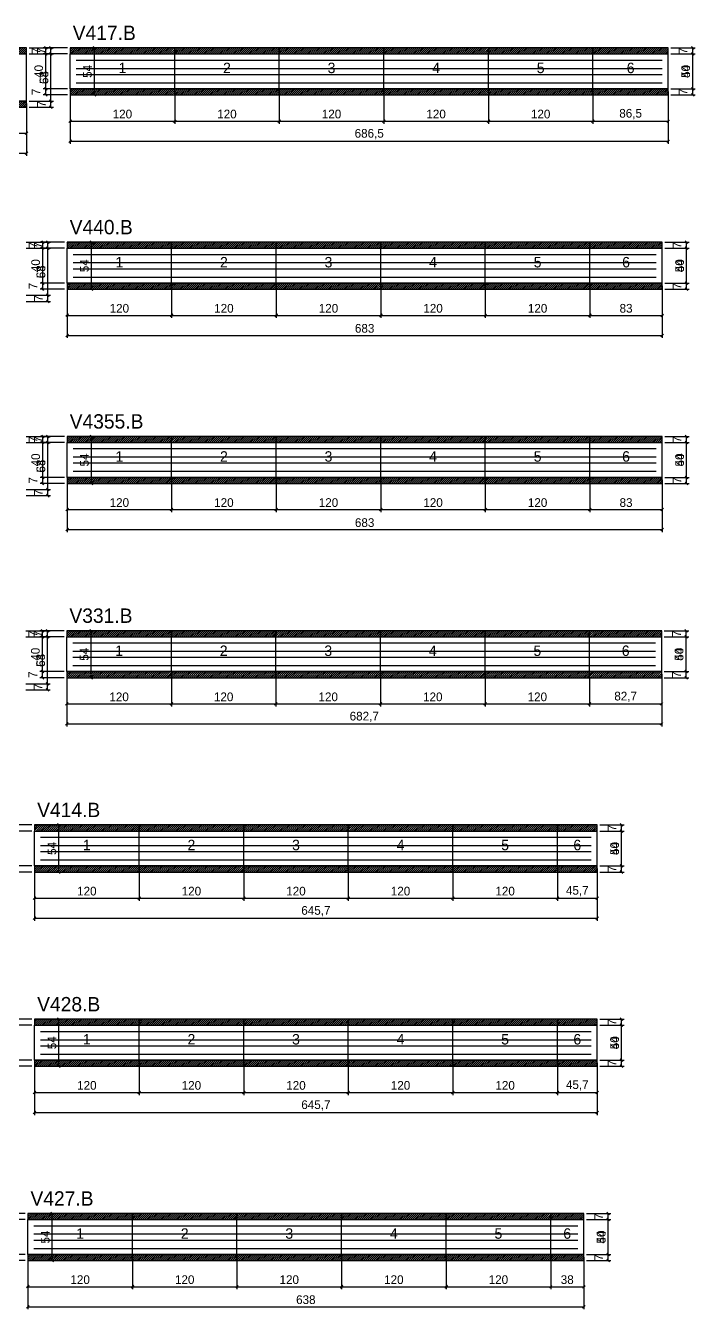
# Model space of a CAD drawing. Extents: x -10500 to 3070, y -11287 to 1250.
# Drawn here: x 882 to 1651, y -5009 to -3536 of the extents above; entities that cross this region are included whole.
import ezdxf
from ezdxf.enums import TextEntityAlignment as Align

# ---------------------------------------------------------------- set-up
doc = ezdxf.new("R2010")
doc.units = 0
for name, color, linetype in [('5', 5, 'Continuous'), ('COTA', 241, 'Continuous'), ('NOMENCLATURA', 7, 'Continuous'), ('Painéis', 200, 'Continuous'), ('SARR_2.2x7', 40, 'Continuous'), ('SCO-___-LAJ', 224, 'Continuous')]:
    doc.layers.add(name, color=color, linetype=linetype)
doc.dimstyles.new('PAINEL', dxfattribs={"dimtxt": 10, "dimasz": 3, "dimexe": 3, "dimexo": 3, "dimgap": 3, "dimtad": 1, "dimblk": 'OBLIQUE', "dimblk1": 'OBLIQUE', "dimcen": 2.5, "dimclrd": 4, "dimclre": 4, "dimclrt": 240, "dimazin": 3, "dimtfac": 1, "dimtmove": 0, "dimatfit": 3})

# ---------------------------------------------------------------- blocks, each defined once
blk = doc.blocks.new('_OBLIQUE')
at = {"color": 0, "linetype": 'BYBLOCK'}
blk.add_line((-0.5, -0.5), (0.5, 0.5), dxfattribs=at)

msp = doc.modelspace()

# ---------------------------------------------------------------- hatches: boundary and pattern name
at = {"layer": 'COTA'}
h = msp.add_hatch(dxfattribs=at)
h.set_pattern_fill('ANSI31', scale=0.5)
h.paths.add_polyline_path([(797, -3568), (883.5, -3568), (883.5, -3561), (797, -3561)])
h = msp.add_hatch(dxfattribs=at)
h.set_pattern_fill('ANSI31', scale=0.5)
h.paths.add_polyline_path([(933.5, -3568), (1053.5, -3568), (1053.5, -3561), (933.5, -3561)])
h = msp.add_hatch(dxfattribs=at)
h.set_pattern_fill('ANSI31', scale=0.5)
h.paths.add_polyline_path([(1053.5, -3568), (1173.5, -3568), (1173.5, -3561), (1053.5, -3561)])
h = msp.add_hatch(dxfattribs=at)
h.set_pattern_fill('ANSI31', scale=0.5)
h.paths.add_polyline_path([(1173.5, -3568), (1293.5, -3568), (1293.5, -3561), (1173.5, -3561)])
h = msp.add_hatch(dxfattribs=at)
h.set_pattern_fill('ANSI31', scale=0.5)
h.paths.add_polyline_path([(1293.5, -3568), (1413.5, -3568), (1413.5, -3561), (1293.5, -3561)])
h = msp.add_hatch(dxfattribs=at)
h.set_pattern_fill('ANSI31', scale=0.5)
h.paths.add_polyline_path([(1413.5, -3568), (1533.5, -3568), (1533.5, -3561), (1413.5, -3561)])
h = msp.add_hatch(dxfattribs=at)
h.set_pattern_fill('ANSI31', scale=0.5)
h.paths.add_polyline_path([(1533.5, -3568), (1620, -3568), (1620, -3561), (1533.5, -3561)])
h = msp.add_hatch(dxfattribs=at)
h.set_pattern_fill('ANSI31', scale=0.5)
h.paths.add_polyline_path([(933.5, -3615), (1053.5, -3615), (1053.5, -3608), (933.5, -3608)])
h = msp.add_hatch(dxfattribs=at)
h.set_pattern_fill('ANSI31', scale=0.5)
h.paths.add_polyline_path([(1053.5, -3615), (1173.5, -3615), (1173.5, -3608), (1053.5, -3608)])
h = msp.add_hatch(dxfattribs=at)
h.set_pattern_fill('ANSI31', scale=0.5)
h.paths.add_polyline_path([(1173.5, -3615), (1293.5, -3615), (1293.5, -3608), (1173.5, -3608)])
h = msp.add_hatch(dxfattribs=at)
h.set_pattern_fill('ANSI31', scale=0.5)
h.paths.add_polyline_path([(1293.5, -3615), (1413.5, -3615), (1413.5, -3608), (1293.5, -3608)])
h = msp.add_hatch(dxfattribs=at)
h.set_pattern_fill('ANSI31', scale=0.5)
h.paths.add_polyline_path([(1413.5, -3615), (1533.5, -3615), (1533.5, -3608), (1413.5, -3608)])
h = msp.add_hatch(dxfattribs=at)
h.set_pattern_fill('ANSI31', scale=0.5)
h.paths.add_polyline_path([(1533.5, -3615), (1620, -3615), (1620, -3608), (1533.5, -3608)])
h = msp.add_hatch(dxfattribs=at)
h.set_pattern_fill('ANSI31', scale=0.5)
h.paths.add_polyline_path([(797, -3629), (883.5, -3629), (883.5, -3622), (797, -3622)])
h = msp.add_hatch(dxfattribs=at)
h.set_pattern_fill('ANSI31', scale=0.5)
h.paths.add_polyline_path([(930, -3791), (1050, -3791), (1050, -3784), (930, -3784)])
h = msp.add_hatch(dxfattribs=at)
h.set_pattern_fill('ANSI31', scale=0.5)
h.paths.add_polyline_path([(1050, -3791), (1170, -3791), (1170, -3784), (1050, -3784)])
h = msp.add_hatch(dxfattribs=at)
h.set_pattern_fill('ANSI31', scale=0.5)
h.paths.add_polyline_path([(1170, -3791), (1290, -3791), (1290, -3784), (1170, -3784)])
h = msp.add_hatch(dxfattribs=at)
h.set_pattern_fill('ANSI31', scale=0.5)
h.paths.add_polyline_path([(1290, -3791), (1410, -3791), (1410, -3784), (1290, -3784)])
h = msp.add_hatch(dxfattribs=at)
h.set_pattern_fill('ANSI31', scale=0.5)
h.paths.add_polyline_path([(1410, -3791), (1530, -3791), (1530, -3784), (1410, -3784)])
h = msp.add_hatch(dxfattribs=at)
h.set_pattern_fill('ANSI31', scale=0.5)
h.paths.add_polyline_path([(1530, -3791), (1613, -3791), (1613, -3784), (1530, -3784)])
h = msp.add_hatch(dxfattribs=at)
h.set_pattern_fill('ANSI31', scale=0.5)
h.paths.add_polyline_path([(930, -3838), (1050, -3838), (1050, -3831), (930, -3831)])
h = msp.add_hatch(dxfattribs=at)
h.set_pattern_fill('ANSI31', scale=0.5)
h.paths.add_polyline_path([(1050, -3838), (1170, -3838), (1170, -3831), (1050, -3831)])
h = msp.add_hatch(dxfattribs=at)
h.set_pattern_fill('ANSI31', scale=0.5)
h.paths.add_polyline_path([(1170, -3838), (1290, -3838), (1290, -3831), (1170, -3831)])
h = msp.add_hatch(dxfattribs=at)
h.set_pattern_fill('ANSI31', scale=0.5)
h.paths.add_polyline_path([(1290, -3838), (1410, -3838), (1410, -3831), (1290, -3831)])
h = msp.add_hatch(dxfattribs=at)
h.set_pattern_fill('ANSI31', scale=0.5)
h.paths.add_polyline_path([(1410, -3838), (1530, -3838), (1530, -3831), (1410, -3831)])
h = msp.add_hatch(dxfattribs=at)
h.set_pattern_fill('ANSI31', scale=0.5)
h.paths.add_polyline_path([(1530, -3838), (1613, -3838), (1613, -3831), (1530, -3831)])
h = msp.add_hatch(dxfattribs=at)
h.set_pattern_fill('ANSI31', scale=0.5)
h.paths.add_polyline_path([(930, -4014), (1050, -4014), (1050, -4007), (930, -4007)])
h = msp.add_hatch(dxfattribs=at)
h.set_pattern_fill('ANSI31', scale=0.5)
h.paths.add_polyline_path([(1050, -4014), (1170, -4014), (1170, -4007), (1050, -4007)])
h = msp.add_hatch(dxfattribs=at)
h.set_pattern_fill('ANSI31', scale=0.5)
h.paths.add_polyline_path([(1170, -4014), (1290, -4014), (1290, -4007), (1170, -4007)])
h = msp.add_hatch(dxfattribs=at)
h.set_pattern_fill('ANSI31', scale=0.5)
h.paths.add_polyline_path([(1290, -4014), (1410, -4014), (1410, -4007), (1290, -4007)])
h = msp.add_hatch(dxfattribs=at)
h.set_pattern_fill('ANSI31', scale=0.5)
h.paths.add_polyline_path([(1410, -4014), (1530, -4014), (1530, -4007), (1410, -4007)])
h = msp.add_hatch(dxfattribs=at)
h.set_pattern_fill('ANSI31', scale=0.5)
h.paths.add_polyline_path([(1530, -4014), (1613, -4014), (1613, -4007), (1530, -4007)])
h = msp.add_hatch(dxfattribs=at)
h.set_pattern_fill('ANSI31', scale=0.5)
h.paths.add_polyline_path([(930, -4061), (1050, -4061), (1050, -4054), (930, -4054)])
h = msp.add_hatch(dxfattribs=at)
h.set_pattern_fill('ANSI31', scale=0.5)
h.paths.add_polyline_path([(1050, -4061), (1170, -4061), (1170, -4054), (1050, -4054)])
h = msp.add_hatch(dxfattribs=at)
h.set_pattern_fill('ANSI31', scale=0.5)
h.paths.add_polyline_path([(1170, -4061), (1290, -4061), (1290, -4054), (1170, -4054)])
h = msp.add_hatch(dxfattribs=at)
h.set_pattern_fill('ANSI31', scale=0.5)
h.paths.add_polyline_path([(1290, -4061), (1410, -4061), (1410, -4054), (1290, -4054)])
h = msp.add_hatch(dxfattribs=at)
h.set_pattern_fill('ANSI31', scale=0.5)
h.paths.add_polyline_path([(1410, -4061), (1530, -4061), (1530, -4054), (1410, -4054)])
h = msp.add_hatch(dxfattribs=at)
h.set_pattern_fill('ANSI31', scale=0.5)
h.paths.add_polyline_path([(1530, -4061), (1613, -4061), (1613, -4054), (1530, -4054)])
h = msp.add_hatch(dxfattribs=at)
h.set_pattern_fill('ANSI31', scale=0.5)
h.paths.add_polyline_path([(929.7, -4237), (1049.7, -4237), (1049.7, -4230), (929.7, -4230)])
h = msp.add_hatch(dxfattribs=at)
h.set_pattern_fill('ANSI31', scale=0.5)
h.paths.add_polyline_path([(1049.7, -4237), (1169.7, -4237), (1169.7, -4230), (1049.7, -4230)])
h = msp.add_hatch(dxfattribs=at)
h.set_pattern_fill('ANSI31', scale=0.5)
h.paths.add_polyline_path([(1169.7, -4237), (1289.7, -4237), (1289.7, -4230), (1169.7, -4230)])
h = msp.add_hatch(dxfattribs=at)
h.set_pattern_fill('ANSI31', scale=0.5)
h.paths.add_polyline_path([(1289.7, -4237), (1409.7, -4237), (1409.7, -4230), (1289.7, -4230)])
h = msp.add_hatch(dxfattribs=at)
h.set_pattern_fill('ANSI31', scale=0.5)
h.paths.add_polyline_path([(1409.7, -4237), (1529.7, -4237), (1529.7, -4230), (1409.7, -4230)])
h = msp.add_hatch(dxfattribs=at)
h.set_pattern_fill('ANSI31', scale=0.5)
h.paths.add_polyline_path([(1529.7, -4237), (1612.4, -4237), (1612.4, -4230), (1529.7, -4230)])
h = msp.add_hatch(dxfattribs=at)
h.set_pattern_fill('ANSI31', scale=0.5)
h.paths.add_polyline_path([(929.7, -4284), (1049.7, -4284), (1049.7, -4277), (929.7, -4277)])
h = msp.add_hatch(dxfattribs=at)
h.set_pattern_fill('ANSI31', scale=0.5)
h.paths.add_polyline_path([(1049.7, -4284), (1169.7, -4284), (1169.7, -4277), (1049.7, -4277)])
h = msp.add_hatch(dxfattribs=at)
h.set_pattern_fill('ANSI31', scale=0.5)
h.paths.add_polyline_path([(1169.7, -4284), (1289.7, -4284), (1289.7, -4277), (1169.7, -4277)])
h = msp.add_hatch(dxfattribs=at)
h.set_pattern_fill('ANSI31', scale=0.5)
h.paths.add_polyline_path([(1289.7, -4284), (1409.7, -4284), (1409.7, -4277), (1289.7, -4277)])
h = msp.add_hatch(dxfattribs=at)
h.set_pattern_fill('ANSI31', scale=0.5)
h.paths.add_polyline_path([(1409.7, -4284), (1529.7, -4284), (1529.7, -4277), (1409.7, -4277)])
h = msp.add_hatch(dxfattribs=at)
h.set_pattern_fill('ANSI31', scale=0.5)
h.paths.add_polyline_path([(1529.7, -4284), (1612.4, -4284), (1612.4, -4277), (1529.7, -4277)])
h = msp.add_hatch(dxfattribs=at)
h.set_pattern_fill('ANSI31', scale=0.5)
h.paths.add_polyline_path([(892.7, -4460), (1012.7, -4460), (1012.7, -4453), (892.7, -4453)])
h = msp.add_hatch(dxfattribs=at)
h.set_pattern_fill('ANSI31', scale=0.5)
h.paths.add_polyline_path([(1012.7, -4460), (1132.7, -4460), (1132.7, -4453), (1012.7, -4453)])
h = msp.add_hatch(dxfattribs=at)
h.set_pattern_fill('ANSI31', scale=0.5)
h.paths.add_polyline_path([(1132.7, -4460), (1252.7, -4460), (1252.7, -4453), (1132.7, -4453)])
h = msp.add_hatch(dxfattribs=at)
h.set_pattern_fill('ANSI31', scale=0.5)
h.paths.add_polyline_path([(1252.7, -4460), (1372.7, -4460), (1372.7, -4453), (1252.7, -4453)])
h = msp.add_hatch(dxfattribs=at)
h.set_pattern_fill('ANSI31', scale=0.5)
h.paths.add_polyline_path([(1372.7, -4460), (1492.7, -4460), (1492.7, -4453), (1372.7, -4453)])
h = msp.add_hatch(dxfattribs=at)
h.set_pattern_fill('ANSI31', scale=0.5)
h.paths.add_polyline_path([(1492.7, -4460), (1538.4, -4460), (1538.4, -4453), (1492.7, -4453)])
h = msp.add_hatch(dxfattribs=at)
h.set_pattern_fill('ANSI31', scale=0.5)
h.paths.add_polyline_path([(892.7, -4507), (1012.7, -4507), (1012.7, -4500), (892.7, -4500)])
h = msp.add_hatch(dxfattribs=at)
h.set_pattern_fill('ANSI31', scale=0.5)
h.paths.add_polyline_path([(1012.7, -4507), (1132.7, -4507), (1132.7, -4500), (1012.7, -4500)])
h = msp.add_hatch(dxfattribs=at)
h.set_pattern_fill('ANSI31', scale=0.5)
h.paths.add_polyline_path([(1132.7, -4507), (1252.7, -4507), (1252.7, -4500), (1132.7, -4500)])
h = msp.add_hatch(dxfattribs=at)
h.set_pattern_fill('ANSI31', scale=0.5)
h.paths.add_polyline_path([(1252.7, -4507), (1372.7, -4507), (1372.7, -4500), (1252.7, -4500)])
h = msp.add_hatch(dxfattribs=at)
h.set_pattern_fill('ANSI31', scale=0.5)
h.paths.add_polyline_path([(1372.7, -4507), (1492.7, -4507), (1492.7, -4500), (1372.7, -4500)])
h = msp.add_hatch(dxfattribs=at)
h.set_pattern_fill('ANSI31', scale=0.5)
h.paths.add_polyline_path([(1492.7, -4507), (1538.4, -4507), (1538.4, -4500), (1492.7, -4500)])
h = msp.add_hatch(dxfattribs=at)
h.set_pattern_fill('ANSI31', scale=0.5)
h.paths.add_polyline_path([(892.7, -4683), (1012.7, -4683), (1012.7, -4676), (892.7, -4676)])
h = msp.add_hatch(dxfattribs=at)
h.set_pattern_fill('ANSI31', scale=0.5)
h.paths.add_polyline_path([(1012.7, -4683), (1132.7, -4683), (1132.7, -4676), (1012.7, -4676)])
h = msp.add_hatch(dxfattribs=at)
h.set_pattern_fill('ANSI31', scale=0.5)
h.paths.add_polyline_path([(1132.7, -4683), (1252.7, -4683), (1252.7, -4676), (1132.7, -4676)])
h = msp.add_hatch(dxfattribs=at)
h.set_pattern_fill('ANSI31', scale=0.5)
h.paths.add_polyline_path([(1252.7, -4683), (1372.7, -4683), (1372.7, -4676), (1252.7, -4676)])
h = msp.add_hatch(dxfattribs=at)
h.set_pattern_fill('ANSI31', scale=0.5)
h.paths.add_polyline_path([(1372.7, -4683), (1492.7, -4683), (1492.7, -4676), (1372.7, -4676)])
h = msp.add_hatch(dxfattribs=at)
h.set_pattern_fill('ANSI31', scale=0.5)
h.paths.add_polyline_path([(1492.7, -4683), (1538.4, -4683), (1538.4, -4676), (1492.7, -4676)])
h = msp.add_hatch(dxfattribs=at)
h.set_pattern_fill('ANSI31', scale=0.5)
h.paths.add_polyline_path([(892.7, -4730), (1012.7, -4730), (1012.7, -4723), (892.7, -4723)])
h = msp.add_hatch(dxfattribs=at)
h.set_pattern_fill('ANSI31', scale=0.5)
h.paths.add_polyline_path([(1012.7, -4730), (1132.7, -4730), (1132.7, -4723), (1012.7, -4723)])
h = msp.add_hatch(dxfattribs=at)
h.set_pattern_fill('ANSI31', scale=0.5)
h.paths.add_polyline_path([(1132.7, -4730), (1252.7, -4730), (1252.7, -4723), (1132.7, -4723)])
h = msp.add_hatch(dxfattribs=at)
h.set_pattern_fill('ANSI31', scale=0.5)
h.paths.add_polyline_path([(1252.7, -4730), (1372.7, -4730), (1372.7, -4723), (1252.7, -4723)])
h = msp.add_hatch(dxfattribs=at)
h.set_pattern_fill('ANSI31', scale=0.5)
h.paths.add_polyline_path([(1372.7, -4730), (1492.7, -4730), (1492.7, -4723), (1372.7, -4723)])
h = msp.add_hatch(dxfattribs=at)
h.set_pattern_fill('ANSI31', scale=0.5)
h.paths.add_polyline_path([(1492.7, -4730), (1538.4, -4730), (1538.4, -4723), (1492.7, -4723)])
h = msp.add_hatch(dxfattribs=at)
h.set_pattern_fill('ANSI31', scale=0.5)
h.paths.add_polyline_path([(885, -4906), (1005, -4906), (1005, -4899), (885, -4899)])
h = msp.add_hatch(dxfattribs=at)
h.set_pattern_fill('ANSI31', scale=0.5)
h.paths.add_polyline_path([(1005, -4906), (1125, -4906), (1125, -4899), (1005, -4899)])
h = msp.add_hatch(dxfattribs=at)
h.set_pattern_fill('ANSI31', scale=0.5)
h.paths.add_polyline_path([(1125, -4906), (1245, -4906), (1245, -4899), (1125, -4899)])
h = msp.add_hatch(dxfattribs=at)
h.set_pattern_fill('ANSI31', scale=0.5)
h.paths.add_polyline_path([(1245, -4906), (1365, -4906), (1365, -4899), (1245, -4899)])
h = msp.add_hatch(dxfattribs=at)
h.set_pattern_fill('ANSI31', scale=0.5)
h.paths.add_polyline_path([(1365, -4906), (1485, -4906), (1485, -4899), (1365, -4899)])
h = msp.add_hatch(dxfattribs=at)
h.set_pattern_fill('ANSI31', scale=0.5)
h.paths.add_polyline_path([(1485, -4906), (1523, -4906), (1523, -4899), (1485, -4899)])
h = msp.add_hatch(dxfattribs=at)
h.set_pattern_fill('ANSI31', scale=0.5)
h.paths.add_polyline_path([(885, -4953), (1005, -4953), (1005, -4946), (885, -4946)])
h = msp.add_hatch(dxfattribs=at)
h.set_pattern_fill('ANSI31', scale=0.5)
h.paths.add_polyline_path([(1005, -4953), (1125, -4953), (1125, -4946), (1005, -4946)])
h = msp.add_hatch(dxfattribs=at)
h.set_pattern_fill('ANSI31', scale=0.5)
h.paths.add_polyline_path([(1125, -4953), (1245, -4953), (1245, -4946), (1125, -4946)])
h = msp.add_hatch(dxfattribs=at)
h.set_pattern_fill('ANSI31', scale=0.5)
h.paths.add_polyline_path([(1245, -4953), (1365, -4953), (1365, -4946), (1245, -4946)])
h = msp.add_hatch(dxfattribs=at)
h.set_pattern_fill('ANSI31', scale=0.5)
h.paths.add_polyline_path([(1365, -4953), (1485, -4953), (1485, -4946), (1365, -4946)])
h = msp.add_hatch(dxfattribs=at)
h.set_pattern_fill('ANSI31', scale=0.5)
h.paths.add_polyline_path([(1485, -4953), (1523, -4953), (1523, -4946), (1485, -4946)])

# ---------------------------------------------------------------- linework, layer by layer
at = {"layer": 'Painéis'}
for p, q in [((797, -3568), (883.5, -3568)), ((883.5, -3622), (883.5, -3568)), ((933.5, -3568), (1053.5, -3568)), ((933.5, -3608), (933.5, -3568)), ((1053.5, -3608), (1053.5, -3568)), ((1053.5, -3608), (1053.5, -3568)), ((1053.5, -3568), (1173.5, -3568)), ((1053.5, -3608), (1053.5, -3568)), ((1173.5, -3608), (1173.5, -3568)), ((1173.5, -3608), (1173.5, -3568)), ((1173.5, -3568), (1293.5, -3568)), ((1173.5, -3608), (1173.5, -3568)), ((1293.5, -3608), (1293.5, -3568)), ((1293.5, -3608), (1293.5, -3568)), ((1293.5, -3568), (1413.5, -3568)), ((1293.5, -3608), (1293.5, -3568)), ((1413.5, -3608), (1413.5, -3568)), ((1413.5, -3608), (1413.5, -3568)), ((1413.5, -3568), (1533.5, -3568)), ((1413.5, -3608), (1413.5, -3568)), ((1533.5, -3608), (1533.5, -3568)), ((1533.5, -3608), (1533.5, -3568)), ((1533.5, -3568), (1620, -3568)), ((1533.5, -3608), (1533.5, -3568)), ((1620, -3608), (1620, -3568)), ((933.5, -3608), (1053.5, -3608)), ((1053.5, -3608), (1173.5, -3608)), ((1173.5, -3608), (1293.5, -3608)), ((1293.5, -3608), (1413.5, -3608)), ((1413.5, -3608), (1533.5, -3608)), ((1533.5, -3608), (1620, -3608)), ((797, -3622), (883.5, -3622)), ((930, -3791), (1050, -3791)), ((930, -3831), (930, -3791)), ((1050, -3831), (1050, -3791)), ((1050, -3831), (1050, -3791)), ((1050, -3791), (1170, -3791)), ((1050, -3831), (1050, -3791)), ((1170, -3831), (1170, -3791)), ((1170, -3831), (1170, -3791)), ((1170, -3791), (1290, -3791)), ((1170, -3831), (1170, -3791)), ((1290, -3831), (1290, -3791)), ((1290, -3831), (1290, -3791)), ((1290, -3791), (1410, -3791)), ((1290, -3831), (1290, -3791)), ((1410, -3831), (1410, -3791)), ((1410, -3831), (1410, -3791)), ((1410, -3791), (1530, -3791)), ((1410, -3831), (1410, -3791)), ((1530, -3831), (1530, -3791)), ((1530, -3831), (1530, -3791)), ((1530, -3791), (1613, -3791)), ((1530, -3831), (1530, -3791)), ((1613, -3831), (1613, -3791)), ((930, -3831), (1050, -3831)), ((1050, -3831), (1170, -3831)), ((1170, -3831), (1290, -3831)), ((1290, -3831), (1410, -3831)), ((1410, -3831), (1530, -3831)), ((1530, -3831), (1613, -3831)), ((930, -4014), (1050, -4014)), ((930, -4054), (930, -4014)), ((1050, -4054), (1050, -4014)), ((1050, -4054), (1050, -4014)), ((1050, -4014), (1170, -4014)), ((1050, -4054), (1050, -4014)), ((1170, -4054), (1170, -4014)), ((1170, -4054), (1170, -4014)), ((1170, -4014), (1290, -4014)), ((1170, -4054), (1170, -4014)), ((1290, -4054), (1290, -4014)), ((1290, -4054), (1290, -4014)), ((1290, -4014), (1410, -4014)), ((1290, -4054), (1290, -4014)), ((1410, -4054), (1410, -4014)), ((1410, -4054), (1410, -4014)), ((1410, -4014), (1530, -4014)), ((1410, -4054), (1410, -4014)), ((1530, -4054), (1530, -4014)), ((1530, -4054), (1530, -4014)), ((1530, -4014), (1613, -4014)), ((1530, -4054), (1530, -4014)), ((1613, -4054), (1613, -4014)), ((930, -4054), (1050, -4054)), ((1050, -4054), (1170, -4054)), ((1170, -4054), (1290, -4054)), ((1290, -4054), (1410, -4054)), ((1410, -4054), (1530, -4054)), ((1530, -4054), (1613, -4054)), ((929.7, -4237), (1049.7, -4237)), ((929.7, -4277), (929.7, -4237)), ((1049.7, -4277), (1049.7, -4237)), ((1049.7, -4277), (1049.7, -4237)), ((1049.7, -4237), (1169.7, -4237)), ((1049.7, -4277), (1049.7, -4237)), ((1169.7, -4277), (1169.7, -4237)), ((1169.7, -4277), (1169.7, -4237)), ((1169.7, -4237), (1289.7, -4237)), ((1169.7, -4277), (1169.7, -4237)), ((1289.7, -4277), (1289.7, -4237)), ((1289.7, -4277), (1289.7, -4237)), ((1289.7, -4237), (1409.7, -4237)), ((1289.7, -4277), (1289.7, -4237)), ((1409.7, -4277), (1409.7, -4237)), ((1409.7, -4277), (1409.7, -4237)), ((1409.7, -4237), (1529.7, -4237)), ((1409.7, -4277), (1409.7, -4237)), ((1529.7, -4277), (1529.7, -4237)), ((1529.7, -4277), (1529.7, -4237)), ((1529.7, -4237), (1612.4, -4237)), ((1529.7, -4277), (1529.7, -4237)), ((1612.4, -4277), (1612.4, -4237)), ((929.7, -4277), (1049.7, -4277)), ((1049.7, -4277), (1169.7, -4277)), ((1169.7, -4277), (1289.7, -4277)), ((1289.7, -4277), (1409.7, -4277)), ((1409.7, -4277), (1529.7, -4277)), ((1529.7, -4277), (1612.4, -4277)), ((892.7, -4460), (1012.7, -4460)), ((892.7, -4500), (892.7, -4460)), ((1012.7, -4500), (1012.7, -4460)), ((1012.7, -4500), (1012.7, -4460)), ((1012.7, -4460), (1132.7, -4460)), ((1012.7, -4500), (1012.7, -4460)), ((1132.7, -4500), (1132.7, -4460)), ((1132.7, -4500), (1132.7, -4460)), ((1132.7, -4460), (1252.7, -4460)), ((1132.7, -4500), (1132.7, -4460)), ((1252.7, -4500), (1252.7, -4460)), ((1252.7, -4500), (1252.7, -4460)), ((1252.7, -4460), (1372.7, -4460)), ((1252.7, -4500), (1252.7, -4460)), ((1372.7, -4500), (1372.7, -4460)), ((1372.7, -4500), (1372.7, -4460)), ((1372.7, -4460), (1492.7, -4460)), ((1372.7, -4500), (1372.7, -4460)), ((1492.7, -4500), (1492.7, -4460)), ((1492.7, -4500), (1492.7, -4460)), ((1492.7, -4460), (1538.4, -4460)), ((1492.7, -4500), (1492.7, -4460)), ((1538.4, -4500), (1538.4, -4460)), ((892.7, -4500), (1012.7, -4500)), ((1012.7, -4500), (1132.7, -4500)), ((1132.7, -4500), (1252.7, -4500)), ((1252.7, -4500), (1372.7, -4500)), ((1372.7, -4500), (1492.7, -4500)), ((1492.7, -4500), (1538.4, -4500)), ((892.7, -4683), (1012.7, -4683)), ((892.7, -4723), (892.7, -4683)), ((1012.7, -4723), (1012.7, -4683)), ((1012.7, -4723), (1012.7, -4683)), ((1012.7, -4683), (1132.7, -4683)), ((1012.7, -4723), (1012.7, -4683)), ((1132.7, -4723), (1132.7, -4683)), ((1132.7, -4723), (1132.7, -4683)), ((1132.7, -4683), (1252.7, -4683)), ((1132.7, -4723), (1132.7, -4683)), ((1252.7, -4723), (1252.7, -4683)), ((1252.7, -4723), (1252.7, -4683)), ((1252.7, -4683), (1372.7, -4683)), ((1252.7, -4723), (1252.7, -4683)), ((1372.7, -4723), (1372.7, -4683)), ((1372.7, -4723), (1372.7, -4683)), ((1372.7, -4683), (1492.7, -4683)), ((1372.7, -4723), (1372.7, -4683)), ((1492.7, -4723), (1492.7, -4683)), ((1492.7, -4723), (1492.7, -4683)), ((1492.7, -4683), (1538.4, -4683)), ((1492.7, -4723), (1492.7, -4683)), ((1538.4, -4723), (1538.4, -4683)), ((892.7, -4723), (1012.7, -4723)), ((1012.7, -4723), (1132.7, -4723)), ((1132.7, -4723), (1252.7, -4723)), ((1252.7, -4723), (1372.7, -4723)), ((1372.7, -4723), (1492.7, -4723)), ((1492.7, -4723), (1538.4, -4723)), ((885, -4906), (1005, -4906)), ((885, -4946), (885, -4906)), ((1005, -4946), (1005, -4906)), ((1005, -4946), (1005, -4906)), ((1005, -4906), (1125, -4906)), ((1005, -4946), (1005, -4906)), ((1125, -4946), (1125, -4906)), ((1125, -4946), (1125, -4906)), ((1125, -4906), (1245, -4906)), ((1125, -4946), (1125, -4906)), ((1245, -4946), (1245, -4906)), ((1245, -4946), (1245, -4906)), ((1245, -4906), (1365, -4906)), ((1245, -4946), (1245, -4906)), ((1365, -4946), (1365, -4906)), ((1365, -4946), (1365, -4906)), ((1365, -4906), (1485, -4906)), ((1365, -4946), (1365, -4906)), ((1485, -4946), (1485, -4906)), ((1485, -4946), (1485, -4906)), ((1485, -4906), (1523, -4906)), ((1485, -4946), (1485, -4906)), ((1523, -4946), (1523, -4906)), ((885, -4946), (1005, -4946)), ((1005, -4946), (1125, -4946)), ((1125, -4946), (1245, -4946)), ((1245, -4946), (1365, -4946)), ((1365, -4946), (1485, -4946)), ((1485, -4946), (1523, -4946))]:
    msp.add_line(p, q, dxfattribs=at)
at = {"layer": 'SARR_2.2x7'}
for points in [[(940.5, -3575), (1053.5, -3575)], [(940.5, -3575), (1053.5, -3575)], [(1053.5, -3575), (1173.5, -3575)], [(1053.5, -3575), (1173.5, -3575)], [(1173.5, -3575), (1293.5, -3575)], [(1173.5, -3575), (1293.5, -3575)], [(1293.5, -3575), (1413.5, -3575)], [(1293.5, -3575), (1413.5, -3575)], [(1413.5, -3575), (1533.5, -3575)], [(1413.5, -3575), (1533.5, -3575)], [(1533.5, -3575), (1613, -3575)], [(1533.5, -3575), (1613, -3575)], [(940.5, -3584.5), (1053.5, -3584.5)], [(940.5, -3584.5), (1053.5, -3584.5)], [(940.5, -3591.5), (1053.5, -3591.5)], [(940.5, -3591.5), (1053.5, -3591.5)], [(1053.5, -3584.5), (1173.5, -3584.5)], [(1053.5, -3584.5), (1173.5, -3584.5)], [(1053.5, -3591.5), (1173.5, -3591.5)], [(1053.5, -3591.5), (1173.5, -3591.5)], [(1173.5, -3584.5), (1293.5, -3584.5)], [(1173.5, -3584.5), (1293.5, -3584.5)], [(1173.5, -3591.5), (1293.5, -3591.5)], [(1173.5, -3591.5), (1293.5, -3591.5)], [(1293.5, -3584.5), (1413.5, -3584.5)], [(1293.5, -3584.5), (1413.5, -3584.5)], [(1293.5, -3591.5), (1413.5, -3591.5)], [(1293.5, -3591.5), (1413.5, -3591.5)], [(1413.5, -3584.5), (1533.5, -3584.5)], [(1413.5, -3584.5), (1533.5, -3584.5)], [(1413.5, -3591.5), (1533.5, -3591.5)], [(1413.5, -3591.5), (1533.5, -3591.5)], [(1533.5, -3584.5), (1613, -3584.5)], [(1533.5, -3584.5), (1613, -3584.5)], [(1533.5, -3591.5), (1613, -3591.5)], [(1533.5, -3591.5), (1613, -3591.5)], [(940.5, -3601), (1053.5, -3601)], [(940.5, -3601), (1053.5, -3601)], [(1053.5, -3601), (1173.5, -3601)], [(1053.5, -3601), (1173.5, -3601)], [(1173.5, -3601), (1293.5, -3601)], [(1173.5, -3601), (1293.5, -3601)], [(1293.5, -3601), (1413.5, -3601)], [(1293.5, -3601), (1413.5, -3601)], [(1413.5, -3601), (1533.5, -3601)], [(1413.5, -3601), (1533.5, -3601)], [(1533.5, -3601), (1613, -3601)], [(1533.5, -3601), (1613, -3601)], [(937, -3798), (1050, -3798)], [(937, -3798), (1050, -3798)], [(1050, -3798), (1170, -3798)], [(1050, -3798), (1170, -3798)], [(1170, -3798), (1290, -3798)], [(1170, -3798), (1290, -3798)], [(1290, -3798), (1410, -3798)], [(1290, -3798), (1410, -3798)], [(1410, -3798), (1530, -3798)], [(1410, -3798), (1530, -3798)], [(1530, -3798), (1606, -3798)], [(1530, -3798), (1606, -3798)], [(937, -3807.5), (1050, -3807.5)], [(937, -3807.5), (1050, -3807.5)], [(937, -3814.5), (1050, -3814.5)], [(937, -3814.5), (1050, -3814.5)], [(1050, -3807.5), (1170, -3807.5)], [(1050, -3807.5), (1170, -3807.5)], [(1050, -3814.5), (1170, -3814.5)], [(1050, -3814.5), (1170, -3814.5)], [(1170, -3807.5), (1290, -3807.5)], [(1170, -3807.5), (1290, -3807.5)], [(1170, -3814.5), (1290, -3814.5)], [(1170, -3814.5), (1290, -3814.5)], [(1290, -3807.5), (1410, -3807.5)], [(1290, -3807.5), (1410, -3807.5)], [(1290, -3814.5), (1410, -3814.5)], [(1290, -3814.5), (1410, -3814.5)], [(1410, -3807.5), (1530, -3807.5)], [(1410, -3807.5), (1530, -3807.5)], [(1410, -3814.5), (1530, -3814.5)], [(1410, -3814.5), (1530, -3814.5)], [(1530, -3807.5), (1606, -3807.5)], [(1530, -3807.5), (1606, -3807.5)], [(1530, -3814.5), (1606, -3814.5)], [(1530, -3814.5), (1606, -3814.5)], [(937, -3824), (1050, -3824)], [(937, -3824), (1050, -3824)], [(1050, -3824), (1170, -3824)], [(1050, -3824), (1170, -3824)], [(1170, -3824), (1290, -3824)], [(1170, -3824), (1290, -3824)], [(1290, -3824), (1410, -3824)], [(1290, -3824), (1410, -3824)], [(1410, -3824), (1530, -3824)], [(1410, -3824), (1530, -3824)], [(1530, -3824), (1606, -3824)], [(1530, -3824), (1606, -3824)], [(937, -4021), (1050, -4021)], [(937, -4021), (1050, -4021)], [(1050, -4021), (1170, -4021)], [(1050, -4021), (1170, -4021)], [(1170, -4021), (1290, -4021)], [(1170, -4021), (1290, -4021)], [(1290, -4021), (1410, -4021)], [(1290, -4021), (1410, -4021)], [(1410, -4021), (1530, -4021)], [(1410, -4021), (1530, -4021)], [(1530, -4021), (1606, -4021)], [(1530, -4021), (1606, -4021)], [(937, -4030.5), (1050, -4030.5)], [(937, -4030.5), (1050, -4030.5)], [(1050, -4030.5), (1170, -4030.5)], [(1050, -4030.5), (1170, -4030.5)], [(1170, -4030.5), (1290, -4030.5)], [(1170, -4030.5), (1290, -4030.5)], [(1290, -4030.5), (1410, -4030.5)], [(1290, -4030.5), (1410, -4030.5)], [(1410, -4030.5), (1530, -4030.5)], [(1410, -4030.5), (1530, -4030.5)], [(1530, -4030.5), (1606, -4030.5)], [(1530, -4030.5), (1606, -4030.5)], [(937, -4037.5), (1050, -4037.5)], [(937, -4037.5), (1050, -4037.5)], [(937, -4047), (1050, -4047)], [(937, -4047), (1050, -4047)], [(1050, -4037.5), (1170, -4037.5)], [(1050, -4037.5), (1170, -4037.5)], [(1050, -4047), (1170, -4047)], [(1050, -4047), (1170, -4047)], [(1170, -4037.5), (1290, -4037.5)], [(1170, -4037.5), (1290, -4037.5)], [(1170, -4047), (1290, -4047)], [(1170, -4047), (1290, -4047)], [(1290, -4037.5), (1410, -4037.5)], [(1290, -4037.5), (1410, -4037.5)], [(1290, -4047), (1410, -4047)], [(1290, -4047), (1410, -4047)], [(1410, -4037.5), (1530, -4037.5)], [(1410, -4037.5), (1530, -4037.5)], [(1410, -4047), (1530, -4047)], [(1410, -4047), (1530, -4047)], [(1530, -4037.5), (1606, -4037.5)], [(1530, -4037.5), (1606, -4037.5)], [(1530, -4047), (1606, -4047)], [(1530, -4047), (1606, -4047)], [(936.7, -4244), (1049.7, -4244)], [(936.7, -4244), (1049.7, -4244)], [(936.7, -4253.5), (1049.7, -4253.5)], [(936.7, -4253.5), (1049.7, -4253.5)], [(1049.7, -4244), (1169.7, -4244)], [(1049.7, -4244), (1169.7, -4244)], [(1049.7, -4253.5), (1169.7, -4253.5)], [(1049.7, -4253.5), (1169.7, -4253.5)], [(1169.7, -4244), (1289.7, -4244)], [(1169.7, -4244), (1289.7, -4244)], [(1169.7, -4253.5), (1289.7, -4253.5)], [(1169.7, -4253.5), (1289.7, -4253.5)], [(1289.7, -4244), (1409.7, -4244)], [(1289.7, -4244), (1409.7, -4244)], [(1289.7, -4253.5), (1409.7, -4253.5)], [(1289.7, -4253.5), (1409.7, -4253.5)], [(1409.7, -4244), (1529.7, -4244)], [(1409.7, -4244), (1529.7, -4244)], [(1409.7, -4253.5), (1529.7, -4253.5)], [(1409.7, -4253.5), (1529.7, -4253.5)], [(1529.7, -4244), (1605.4, -4244)], [(1529.7, -4244), (1605.4, -4244)], [(1529.7, -4253.5), (1605.4, -4253.5)], [(1529.7, -4253.5), (1605.4, -4253.5)], [(936.7, -4260.5), (1049.7, -4260.5)], [(936.7, -4260.5), (1049.7, -4260.5)], [(936.7, -4270), (1049.7, -4270)], [(936.7, -4270), (1049.7, -4270)], [(1049.7, -4260.5), (1169.7, -4260.5)], [(1049.7, -4260.5), (1169.7, -4260.5)], [(1049.7, -4270), (1169.7, -4270)], [(1049.7, -4270), (1169.7, -4270)], [(1169.7, -4260.5), (1289.7, -4260.5)], [(1169.7, -4260.5), (1289.7, -4260.5)], [(1169.7, -4270), (1289.7, -4270)], [(1169.7, -4270), (1289.7, -4270)], [(1289.7, -4260.5), (1409.7, -4260.5)], [(1289.7, -4260.5), (1409.7, -4260.5)], [(1289.7, -4270), (1409.7, -4270)], [(1289.7, -4270), (1409.7, -4270)], [(1409.7, -4260.5), (1529.7, -4260.5)], [(1409.7, -4260.5), (1529.7, -4260.5)], [(1409.7, -4270), (1529.7, -4270)], [(1409.7, -4270), (1529.7, -4270)], [(1529.7, -4260.5), (1605.4, -4260.5)], [(1529.7, -4260.5), (1605.4, -4260.5)], [(1529.7, -4270), (1605.4, -4270)], [(1529.7, -4270), (1605.4, -4270)], [(899.7, -4467), (1012.7, -4467)], [(899.7, -4467), (1012.7, -4467)], [(899.7, -4476.5), (1012.7, -4476.5)], [(899.7, -4476.5), (1012.7, -4476.5)], [(1012.7, -4467), (1132.7, -4467)], [(1012.7, -4467), (1132.7, -4467)], [(1012.7, -4476.5), (1132.7, -4476.5)], [(1012.7, -4476.5), (1132.7, -4476.5)], [(1132.7, -4467), (1252.7, -4467)], [(1132.7, -4467), (1252.7, -4467)], [(1132.7, -4476.5), (1252.7, -4476.5)], [(1132.7, -4476.5), (1252.7, -4476.5)], [(1252.7, -4467), (1372.7, -4467)], [(1252.7, -4467), (1372.7, -4467)], [(1252.7, -4476.5), (1372.7, -4476.5)], [(1252.7, -4476.5), (1372.7, -4476.5)], [(1372.7, -4467), (1492.7, -4467)], [(1372.7, -4467), (1492.7, -4467)], [(1372.7, -4476.5), (1492.7, -4476.5)], [(1372.7, -4476.5), (1492.7, -4476.5)], [(1492.7, -4467), (1531.4, -4467)], [(1492.7, -4467), (1531.4, -4467)], [(1492.7, -4476.5), (1531.4, -4476.5)], [(1492.7, -4476.5), (1531.4, -4476.5)], [(899.7, -4483.5), (1012.7, -4483.5)], [(899.7, -4483.5), (1012.7, -4483.5)], [(899.7, -4493), (1012.7, -4493)], [(899.7, -4493), (1012.7, -4493)], [(1012.7, -4483.5), (1132.7, -4483.5)], [(1012.7, -4483.5), (1132.7, -4483.5)], [(1012.7, -4493), (1132.7, -4493)], [(1012.7, -4493), (1132.7, -4493)], [(1132.7, -4483.5), (1252.7, -4483.5)], [(1132.7, -4483.5), (1252.7, -4483.5)], [(1132.7, -4493), (1252.7, -4493)], [(1132.7, -4493), (1252.7, -4493)], [(1252.7, -4483.5), (1372.7, -4483.5)], [(1252.7, -4483.5), (1372.7, -4483.5)], [(1252.7, -4493), (1372.7, -4493)], [(1252.7, -4493), (1372.7, -4493)], [(1372.7, -4483.5), (1492.7, -4483.5)], [(1372.7, -4483.5), (1492.7, -4483.5)], [(1372.7, -4493), (1492.7, -4493)], [(1372.7, -4493), (1492.7, -4493)], [(1492.7, -4483.5), (1531.4, -4483.5)], [(1492.7, -4483.5), (1531.4, -4483.5)], [(1492.7, -4493), (1531.4, -4493)], [(1492.7, -4493), (1531.4, -4493)], [(899.7, -4690), (1012.7, -4690)], [(899.7, -4690), (1012.7, -4690)], [(899.7, -4699.5), (1012.7, -4699.5)], [(899.7, -4699.5), (1012.7, -4699.5)], [(1012.7, -4690), (1132.7, -4690)], [(1012.7, -4690), (1132.7, -4690)], [(1012.7, -4699.5), (1132.7, -4699.5)], [(1012.7, -4699.5), (1132.7, -4699.5)], [(1132.7, -4690), (1252.7, -4690)], [(1132.7, -4690), (1252.7, -4690)], [(1132.7, -4699.5), (1252.7, -4699.5)], [(1132.7, -4699.5), (1252.7, -4699.5)], [(1252.7, -4690), (1372.7, -4690)], [(1252.7, -4690), (1372.7, -4690)], [(1252.7, -4699.5), (1372.7, -4699.5)], [(1252.7, -4699.5), (1372.7, -4699.5)], [(1372.7, -4690), (1492.7, -4690)], [(1372.7, -4690), (1492.7, -4690)], [(1372.7, -4699.5), (1492.7, -4699.5)], [(1372.7, -4699.5), (1492.7, -4699.5)], [(1492.7, -4690), (1531.4, -4690)], [(1492.7, -4690), (1531.4, -4690)], [(1492.7, -4699.5), (1531.4, -4699.5)], [(1492.7, -4699.5), (1531.4, -4699.5)], [(899.7, -4706.5), (1012.7, -4706.5)], [(899.7, -4706.5), (1012.7, -4706.5)], [(1012.7, -4706.5), (1132.7, -4706.5)], [(1012.7, -4706.5), (1132.7, -4706.5)], [(1132.7, -4706.5), (1252.7, -4706.5)], [(1132.7, -4706.5), (1252.7, -4706.5)], [(1252.7, -4706.5), (1372.7, -4706.5)], [(1252.7, -4706.5), (1372.7, -4706.5)], [(1372.7, -4706.5), (1492.7, -4706.5)], [(1372.7, -4706.5), (1492.7, -4706.5)], [(1492.7, -4706.5), (1531.4, -4706.5)], [(1492.7, -4706.5), (1531.4, -4706.5)], [(899.7, -4716), (1012.7, -4716)], [(899.7, -4716), (1012.7, -4716)], [(1012.7, -4716), (1132.7, -4716)], [(1012.7, -4716), (1132.7, -4716)], [(1132.7, -4716), (1252.7, -4716)], [(1132.7, -4716), (1252.7, -4716)], [(1252.7, -4716), (1372.7, -4716)], [(1252.7, -4716), (1372.7, -4716)], [(1372.7, -4716), (1492.7, -4716)], [(1372.7, -4716), (1492.7, -4716)], [(1492.7, -4716), (1531.4, -4716)], [(1492.7, -4716), (1531.4, -4716)], [(892, -4913), (1005, -4913)], [(892, -4913), (1005, -4913)], [(1005, -4913), (1125, -4913)], [(1005, -4913), (1125, -4913)], [(1125, -4913), (1245, -4913)], [(1125, -4913), (1245, -4913)], [(1245, -4913), (1365, -4913)], [(1245, -4913), (1365, -4913)], [(1365, -4913), (1485, -4913)], [(1365, -4913), (1485, -4913)], [(1485, -4913), (1516, -4913)], [(1485, -4913), (1516, -4913)], [(892, -4922.5), (1005, -4922.5)], [(892, -4922.5), (1005, -4922.5)], [(892, -4929.5), (1005, -4929.5)], [(892, -4929.5), (1005, -4929.5)], [(1005, -4922.5), (1125, -4922.5)], [(1005, -4922.5), (1125, -4922.5)], [(1005, -4929.5), (1125, -4929.5)], [(1005, -4929.5), (1125, -4929.5)], [(1125, -4922.5), (1245, -4922.5)], [(1125, -4922.5), (1245, -4922.5)], [(1125, -4929.5), (1245, -4929.5)], [(1125, -4929.5), (1245, -4929.5)], [(1245, -4922.5), (1365, -4922.5)], [(1245, -4922.5), (1365, -4922.5)], [(1245, -4929.5), (1365, -4929.5)], [(1245, -4929.5), (1365, -4929.5)], [(1365, -4922.5), (1485, -4922.5)], [(1365, -4922.5), (1485, -4922.5)], [(1365, -4929.5), (1485, -4929.5)], [(1365, -4929.5), (1485, -4929.5)], [(1485, -4922.5), (1516, -4922.5)], [(1485, -4922.5), (1516, -4922.5)], [(1485, -4929.5), (1516, -4929.5)], [(1485, -4929.5), (1516, -4929.5)], [(892, -4939), (1005, -4939)], [(892, -4939), (1005, -4939)], [(1005, -4939), (1125, -4939)], [(1005, -4939), (1125, -4939)], [(1125, -4939), (1245, -4939)], [(1125, -4939), (1245, -4939)], [(1245, -4939), (1365, -4939)], [(1245, -4939), (1365, -4939)], [(1365, -4939), (1485, -4939)], [(1365, -4939), (1485, -4939)], [(1485, -4939), (1516, -4939)], [(1485, -4939), (1516, -4939)]]:
    msp.add_lwpolyline(points, dxfattribs=at)
at = {"layer": 'SCO-___-LAJ'}
for points in [[(797, -3568), (883.5, -3568), (883.5, -3561), (797, -3561)], [(933.5, -3568), (1053.5, -3568), (1053.5, -3561), (933.5, -3561)], [(1053.5, -3568), (1173.5, -3568), (1173.5, -3561), (1053.5, -3561)], [(1173.5, -3568), (1293.5, -3568), (1293.5, -3561), (1173.5, -3561)], [(1293.5, -3568), (1413.5, -3568), (1413.5, -3561), (1293.5, -3561)], [(1413.5, -3568), (1533.5, -3568), (1533.5, -3561), (1413.5, -3561)], [(1533.5, -3568), (1620, -3568), (1620, -3561), (1533.5, -3561)], [(933.5, -3615), (1053.5, -3615), (1053.5, -3608), (933.5, -3608)], [(1053.5, -3615), (1173.5, -3615), (1173.5, -3608), (1053.5, -3608)], [(1173.5, -3615), (1293.5, -3615), (1293.5, -3608), (1173.5, -3608)], [(1293.5, -3615), (1413.5, -3615), (1413.5, -3608), (1293.5, -3608)], [(1413.5, -3615), (1533.5, -3615), (1533.5, -3608), (1413.5, -3608)], [(1533.5, -3615), (1620, -3615), (1620, -3608), (1533.5, -3608)], [(797, -3629), (883.5, -3629), (883.5, -3622), (797, -3622)], [(930, -3791), (1050, -3791), (1050, -3784), (930, -3784)], [(1050, -3791), (1170, -3791), (1170, -3784), (1050, -3784)], [(1170, -3791), (1290, -3791), (1290, -3784), (1170, -3784)], [(1290, -3791), (1410, -3791), (1410, -3784), (1290, -3784)], [(1410, -3791), (1530, -3791), (1530, -3784), (1410, -3784)], [(1530, -3791), (1613, -3791), (1613, -3784), (1530, -3784)], [(930, -3838), (1050, -3838), (1050, -3831), (930, -3831)], [(1050, -3838), (1170, -3838), (1170, -3831), (1050, -3831)], [(1170, -3838), (1290, -3838), (1290, -3831), (1170, -3831)], [(1290, -3838), (1410, -3838), (1410, -3831), (1290, -3831)], [(1410, -3838), (1530, -3838), (1530, -3831), (1410, -3831)], [(1530, -3838), (1613, -3838), (1613, -3831), (1530, -3831)], [(930, -4014), (1050, -4014), (1050, -4007), (930, -4007)], [(1050, -4014), (1170, -4014), (1170, -4007), (1050, -4007)], [(1170, -4014), (1290, -4014), (1290, -4007), (1170, -4007)], [(1290, -4014), (1410, -4014), (1410, -4007), (1290, -4007)], [(1410, -4014), (1530, -4014), (1530, -4007), (1410, -4007)], [(1530, -4014), (1613, -4014), (1613, -4007), (1530, -4007)], [(930, -4061), (1050, -4061), (1050, -4054), (930, -4054)], [(1050, -4061), (1170, -4061), (1170, -4054), (1050, -4054)], [(1170, -4061), (1290, -4061), (1290, -4054), (1170, -4054)], [(1290, -4061), (1410, -4061), (1410, -4054), (1290, -4054)], [(1410, -4061), (1530, -4061), (1530, -4054), (1410, -4054)], [(1530, -4061), (1613, -4061), (1613, -4054), (1530, -4054)], [(929.7, -4237), (1049.7, -4237), (1049.7, -4230), (929.7, -4230)], [(1049.7, -4237), (1169.7, -4237), (1169.7, -4230), (1049.7, -4230)], [(1169.7, -4237), (1289.7, -4237), (1289.7, -4230), (1169.7, -4230)], [(1289.7, -4237), (1409.7, -4237), (1409.7, -4230), (1289.7, -4230)], [(1409.7, -4237), (1529.7, -4237), (1529.7, -4230), (1409.7, -4230)], [(1529.7, -4237), (1612.4, -4237), (1612.4, -4230), (1529.7, -4230)], [(929.7, -4284), (1049.7, -4284), (1049.7, -4277), (929.7, -4277)], [(1049.7, -4284), (1169.7, -4284), (1169.7, -4277), (1049.7, -4277)], [(1169.7, -4284), (1289.7, -4284), (1289.7, -4277), (1169.7, -4277)], [(1289.7, -4284), (1409.7, -4284), (1409.7, -4277), (1289.7, -4277)], [(1409.7, -4284), (1529.7, -4284), (1529.7, -4277), (1409.7, -4277)], [(1529.7, -4284), (1612.4, -4284), (1612.4, -4277), (1529.7, -4277)], [(892.7, -4460), (1012.7, -4460), (1012.7, -4453), (892.7, -4453)], [(1012.7, -4460), (1132.7, -4460), (1132.7, -4453), (1012.7, -4453)], [(1132.7, -4460), (1252.7, -4460), (1252.7, -4453), (1132.7, -4453)], [(1252.7, -4460), (1372.7, -4460), (1372.7, -4453), (1252.7, -4453)], [(1372.7, -4460), (1492.7, -4460), (1492.7, -4453), (1372.7, -4453)], [(1492.7, -4460), (1538.4, -4460), (1538.4, -4453), (1492.7, -4453)], [(892.7, -4507), (1012.7, -4507), (1012.7, -4500), (892.7, -4500)], [(1012.7, -4507), (1132.7, -4507), (1132.7, -4500), (1012.7, -4500)], [(1132.7, -4507), (1252.7, -4507), (1252.7, -4500), (1132.7, -4500)], [(1252.7, -4507), (1372.7, -4507), (1372.7, -4500), (1252.7, -4500)], [(1372.7, -4507), (1492.7, -4507), (1492.7, -4500), (1372.7, -4500)], [(1492.7, -4507), (1538.4, -4507), (1538.4, -4500), (1492.7, -4500)], [(892.7, -4683), (1012.7, -4683), (1012.7, -4676), (892.7, -4676)], [(1012.7, -4683), (1132.7, -4683), (1132.7, -4676), (1012.7, -4676)], [(1132.7, -4683), (1252.7, -4683), (1252.7, -4676), (1132.7, -4676)], [(1252.7, -4683), (1372.7, -4683), (1372.7, -4676), (1252.7, -4676)], [(1372.7, -4683), (1492.7, -4683), (1492.7, -4676), (1372.7, -4676)], [(1492.7, -4683), (1538.4, -4683), (1538.4, -4676), (1492.7, -4676)], [(892.7, -4730), (1012.7, -4730), (1012.7, -4723), (892.7, -4723)], [(1012.7, -4730), (1132.7, -4730), (1132.7, -4723), (1012.7, -4723)], [(1132.7, -4730), (1252.7, -4730), (1252.7, -4723), (1132.7, -4723)], [(1252.7, -4730), (1372.7, -4730), (1372.7, -4723), (1252.7, -4723)], [(1372.7, -4730), (1492.7, -4730), (1492.7, -4723), (1372.7, -4723)], [(1492.7, -4730), (1538.4, -4730), (1538.4, -4723), (1492.7, -4723)], [(885, -4906), (1005, -4906), (1005, -4899), (885, -4899)], [(1005, -4906), (1125, -4906), (1125, -4899), (1005, -4899)], [(1125, -4906), (1245, -4906), (1245, -4899), (1125, -4899)], [(1245, -4906), (1365, -4906), (1365, -4899), (1245, -4899)], [(1365, -4906), (1485, -4906), (1485, -4899), (1365, -4899)], [(1485, -4906), (1523, -4906), (1523, -4899), (1485, -4899)], [(885, -4953), (1005, -4953), (1005, -4946), (885, -4946)], [(1005, -4953), (1125, -4953), (1125, -4946), (1005, -4946)], [(1125, -4953), (1245, -4953), (1245, -4946), (1125, -4946)], [(1245, -4953), (1365, -4953), (1365, -4946), (1245, -4946)], [(1365, -4953), (1485, -4953), (1485, -4946), (1365, -4946)], [(1485, -4953), (1523, -4953), (1523, -4946), (1485, -4946)]]:
    msp.add_lwpolyline(points, close=True, dxfattribs=at)

# ---------------------------------------------------------------- texts
at = {"layer": '5'}
for s, p in [('1', (993.5, -3584)), ('2', (1113.5, -3584)), ('3', (1233.5, -3584)), ('4', (1353.5, -3584)), ('5', (1473.5, -3584)), ('6', (1576.75, -3584)), ('1', (990, -3807)), ('2', (1110, -3807)), ('3', (1230, -3807)), ('4', (1350, -3807)), ('5', (1470, -3807)), ('6', (1571.5, -3807)), ('1', (990, -4030)), ('2', (1110, -4030)), ('3', (1230, -4030)), ('4', (1350, -4030)), ('5', (1470, -4030)), ('6', (1571.5, -4030)), ('1', (989.7, -4253)), ('2', (1109.7, -4253)), ('3', (1229.7, -4253)), ('4', (1349.7, -4253)), ('5', (1469.7, -4253)), ('6', (1571.05, -4253)), ('1', (952.7, -4476)), ('2', (1072.7, -4476)), ('3', (1192.7, -4476)), ('4', (1312.7, -4476)), ('5', (1432.7, -4476)), ('6', (1515.55, -4476)), ('1', (952.7, -4699)), ('2', (1072.7, -4699)), ('3', (1192.7, -4699)), ('4', (1312.7, -4699)), ('5', (1432.7, -4699)), ('6', (1515.55, -4699)), ('1', (945, -4922)), ('2', (1065, -4922)), ('3', (1185, -4922)), ('4', (1305, -4922)), ('5', (1425, -4922)), ('6', (1504, -4922))]:
    msp.add_text(s, height=12, dxfattribs=at).set_placement(p, align=Align.MIDDLE_CENTER)
at = {"layer": 'NOMENCLATURA'}
for s, p in [('V417.B', (936.5, -3552)), ('V440.B', (933, -3775)), ('V4355.B', (933, -3998)), ('V331.B', (932.7, -4221)), ('V414.B', (895.7, -4444)), ('V428.B', (895.7, -4667)), ('V427.B', (888, -4890))]:
    msp.add_text(s, height=16.5, dxfattribs=at).set_placement(p)

# ---------------------------------------------------------------- dimensions: what is measured, and where the dimension line sits
at = {"layer": 'COTA'}
for base, p1, p2 in [((911.5, -3629), (883.5, -3629), (883.5, -3561)), ((911.5, -3568), (883.5, -3568), (883.5, -3561)), ((905.5, -3568), (933.5, -3568), (933.5, -3561)), ((961.5, -3615), (933.5, -3615), (933.5, -3561)), ((1648, -3615), (1620, -3615), (1620, -3561)), ((1648, -3568), (1620, -3568), (1620, -3561)), ((911.5, -3622), (883.5, -3622), (883.5, -3568)), ((905.5, -3608), (933.5, -3608), (933.5, -3568)), ((1648, -3608), (1620, -3608), (1620, -3568)), ((905.5, -3615), (933.5, -3615), (933.5, -3608)), ((1648, -3615), (1620, -3615), (1620, -3608)), ((911.5, -3629), (883.5, -3629), (883.5, -3622)), ((908, -3852), (880, -3852), (880, -3784)), ((908, -3791), (880, -3791), (880, -3784)), ((902, -3791), (930, -3791), (930, -3784)), ((958, -3838), (930, -3838), (930, -3784)), ((1641, -3838), (1613, -3838), (1613, -3784)), ((1641, -3791), (1613, -3791), (1613, -3784)), ((908, -3845), (880, -3845), (880, -3791)), ((902, -3831), (930, -3831), (930, -3791)), ((1641, -3831), (1613, -3831), (1613, -3791)), ((902, -3838), (930, -3838), (930, -3831)), ((1641, -3838), (1613, -3838), (1613, -3831)), ((908, -3852), (880, -3852), (880, -3845)), ((908, -4075), (880, -4075), (880, -4007)), ((908, -4014), (880, -4014), (880, -4007)), ((902, -4014), (930, -4014), (930, -4007)), ((958, -4061), (930, -4061), (930, -4007)), ((1641, -4061), (1613, -4061), (1613, -4007)), ((1641, -4014), (1613, -4014), (1613, -4007)), ((908, -4068), (880, -4068), (880, -4014)), ((902, -4054), (930, -4054), (930, -4014)), ((1641, -4054), (1613, -4054), (1613, -4014)), ((908, -4075), (880, -4075), (880, -4068)), ((902, -4061), (930, -4061), (930, -4054)), ((1641, -4061), (1613, -4061), (1613, -4054)), ((907.7, -4298), (879.7, -4298), (879.7, -4230)), ((907.7, -4237), (879.7, -4237), (879.7, -4230)), ((901.7, -4237), (929.7, -4237), (929.7, -4230)), ((957.7, -4284), (929.7, -4284), (929.7, -4230)), ((1640.4, -4284), (1612.4, -4284), (1612.4, -4230)), ((1640.4, -4237), (1612.4, -4237), (1612.4, -4230)), ((907.7, -4291), (879.7, -4291), (879.7, -4237)), ((901.7, -4277), (929.7, -4277), (929.7, -4237)), ((1640.4, -4277), (1612.4, -4277), (1612.4, -4237)), ((901.7, -4284), (929.7, -4284), (929.7, -4277)), ((1640.4, -4284), (1612.4, -4284), (1612.4, -4277)), ((907.7, -4298), (879.7, -4298), (879.7, -4291)), ((864.7, -4460), (892.7, -4460), (892.7, -4453)), ((864.7, -4500), (892.7, -4500), (892.7, -4460)), ((920.7, -4507), (892.7, -4507), (892.7, -4453)), ((1566.4, -4507), (1538.4, -4507), (1538.4, -4453)), ((1566.4, -4460), (1538.4, -4460), (1538.4, -4453)), ((1566.4, -4500), (1538.4, -4500), (1538.4, -4460)), ((864.7, -4507), (892.7, -4507), (892.7, -4500)), ((1566.4, -4507), (1538.4, -4507), (1538.4, -4500)), ((864.7, -4683), (892.7, -4683), (892.7, -4676)), ((864.7, -4723), (892.7, -4723), (892.7, -4683)), ((920.7, -4730), (892.7, -4730), (892.7, -4676)), ((1566.4, -4730), (1538.4, -4730), (1538.4, -4676)), ((1566.4, -4683), (1538.4, -4683), (1538.4, -4676)), ((1566.4, -4723), (1538.4, -4723), (1538.4, -4683)), ((864.7, -4730), (892.7, -4730), (892.7, -4723)), ((1566.4, -4730), (1538.4, -4730), (1538.4, -4723)), ((857, -4906), (885, -4906), (885, -4899)), ((857, -4946), (885, -4946), (885, -4906)), ((913, -4953), (885, -4953), (885, -4899)), ((1551, -4953), (1523, -4953), (1523, -4899)), ((1551, -4906), (1523, -4906), (1523, -4899)), ((1551, -4946), (1523, -4946), (1523, -4906)), ((857, -4953), (885, -4953), (885, -4946)), ((1551, -4953), (1523, -4953), (1523, -4946))]:
    msp.add_linear_dim(base=base, p1=p1, p2=p2, angle=90, dimstyle='PAINEL', dxfattribs=at).render()
for base, p1, p2 in [((933.5, -3645), (933.5, -3608), (1053.5, -3608)), ((933.5, -3668), (933.5, -3608), (1620, -3608)), ((1053.5, -3645), (1053.5, -3608), (1173.5, -3608)), ((1173.5, -3645), (1173.5, -3608), (1293.5, -3608)), ((1293.5, -3645), (1293.5, -3608), (1413.5, -3608)), ((1413.5, -3645), (1413.5, -3608), (1533.5, -3608)), ((1533.5, -3645), (1533.5, -3608), (1620, -3608)), ((197, -3682), (197, -3622), (883.5, -3622)), ((797, -3659), (797, -3622), (883.5, -3622)), ((930, -3868), (930, -3831), (1050, -3831)), ((930, -3891), (930, -3831), (1613, -3831)), ((1050, -3868), (1050, -3831), (1170, -3831)), ((1170, -3868), (1170, -3831), (1290, -3831)), ((1290, -3868), (1290, -3831), (1410, -3831)), ((1410, -3868), (1410, -3831), (1530, -3831)), ((1530, -3868), (1530, -3831), (1613, -3831)), ((930, -4091), (930, -4054), (1050, -4054)), ((930, -4114), (930, -4054), (1613, -4054)), ((1050, -4091), (1050, -4054), (1170, -4054)), ((1170, -4091), (1170, -4054), (1290, -4054)), ((1290, -4091), (1290, -4054), (1410, -4054)), ((1410, -4091), (1410, -4054), (1530, -4054)), ((1530, -4091), (1530, -4054), (1613, -4054)), ((929.7, -4314), (929.7, -4277), (1049.7, -4277)), ((929.7, -4337), (929.7, -4277), (1612.4, -4277)), ((1049.7, -4314), (1049.7, -4277), (1169.7, -4277)), ((1169.7, -4314), (1169.7, -4277), (1289.7, -4277)), ((1289.7, -4314), (1289.7, -4277), (1409.7, -4277)), ((1409.7, -4314), (1409.7, -4277), (1529.7, -4277)), ((1529.7, -4314), (1529.7, -4277), (1612.4, -4277)), ((892.7, -4537), (892.7, -4500), (1012.7, -4500)), ((892.7, -4560), (892.7, -4500), (1538.4, -4500)), ((1012.7, -4537), (1012.7, -4500), (1132.7, -4500)), ((1132.7, -4537), (1132.7, -4500), (1252.7, -4500)), ((1252.7, -4537), (1252.7, -4500), (1372.7, -4500)), ((1372.7, -4537), (1372.7, -4500), (1492.7, -4500)), ((1492.7, -4537), (1492.7, -4500), (1538.4, -4500)), ((892.7, -4760), (892.7, -4723), (1012.7, -4723)), ((892.7, -4783), (892.7, -4723), (1538.4, -4723)), ((1012.7, -4760), (1012.7, -4723), (1132.7, -4723)), ((1132.7, -4760), (1132.7, -4723), (1252.7, -4723)), ((1252.7, -4760), (1252.7, -4723), (1372.7, -4723)), ((1372.7, -4760), (1372.7, -4723), (1492.7, -4723)), ((1492.7, -4760), (1492.7, -4723), (1538.4, -4723)), ((885, -4983), (885, -4946), (1005, -4946)), ((885, -5006), (885, -4946), (1523, -4946)), ((1005, -4983), (1005, -4946), (1125, -4946)), ((1125, -4983), (1125, -4946), (1245, -4946)), ((1245, -4983), (1245, -4946), (1365, -4946)), ((1365, -4983), (1365, -4946), (1485, -4946)), ((1485, -4983), (1485, -4946), (1523, -4946))]:
    msp.add_linear_dim(base=base, p1=p1, p2=p2, dimstyle='PAINEL', dxfattribs=at).render()

doc.saveas('drawing.dxf')
